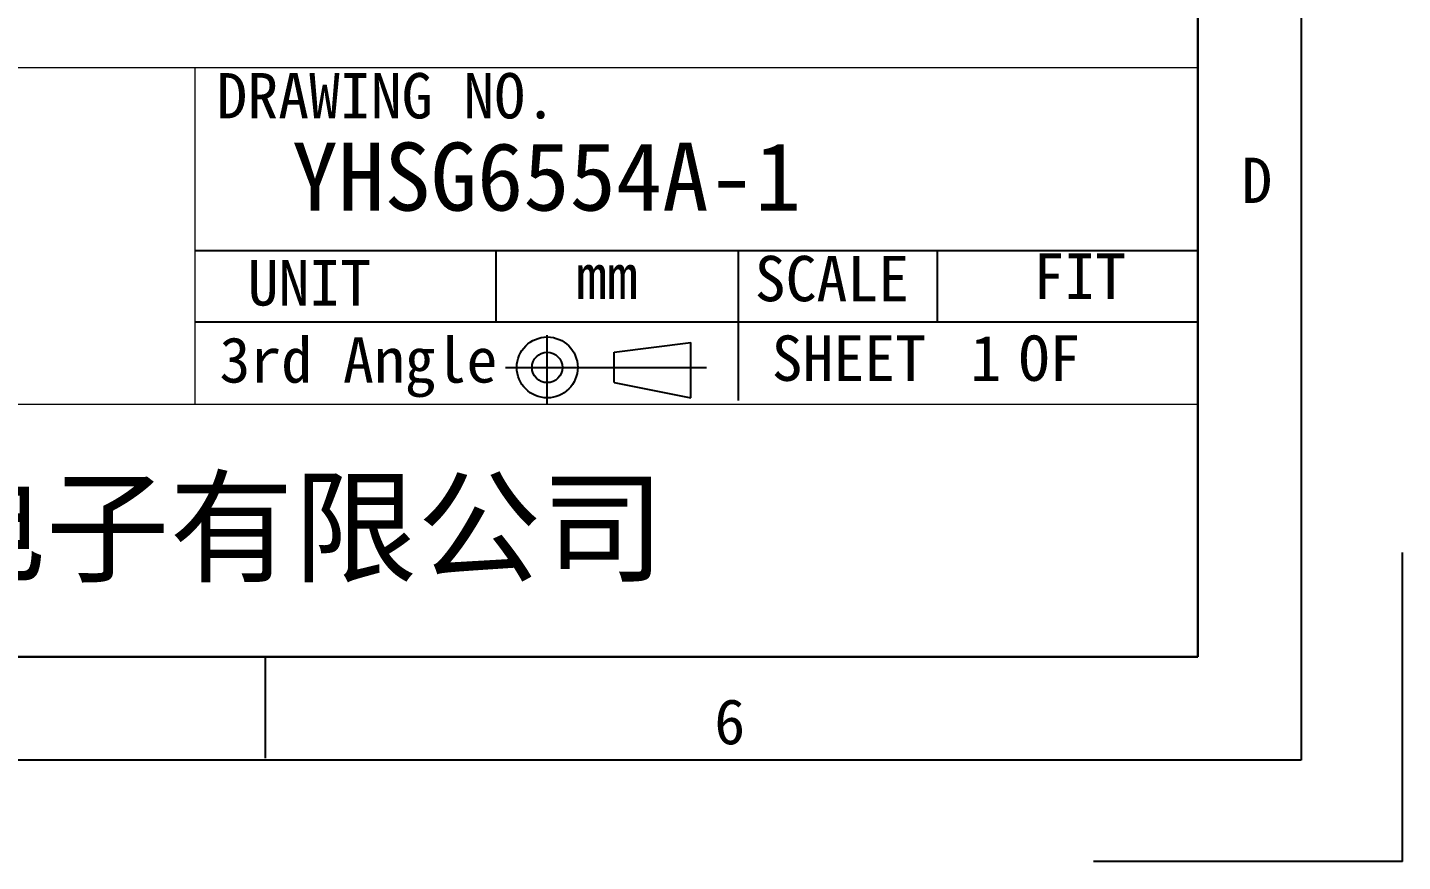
# Model space of a CAD drawing. Header units: millimetres. Extents: x -366 to 289, y -244 to 75.
# Drawn here: x 212.2 to 288.5, y -187.9 to -141.5 of the extents above; entities that cross this region are included whole.
import ezdxf
from ezdxf.enums import TextEntityAlignment as Align

# ---------------------------------------------------------------- set-up
doc = ezdxf.new("R2010")
doc.units = ezdxf.units.MM
doc.header["$MEASUREMENT"] = 0
doc.layers.add('housing', color=7, linetype='Continuous', lineweight=9)
doc.layers.add('LCD', color=4, linetype='Continuous', lineweight=0)
doc.styles.add('宋体', font='', dxfattribs={"height": 2.5})
doc.styles.get('宋体').set_extended_font_data('SimSun')

msp = doc.modelspace()

# ---------------------------------------------------------------- linework, layer by layer
at = {"color": 142}
for p, q in [((282.908, 74.7), (282.908, -182.241)), ((277.17, 68.961), (277.17, -176.502)), ((277.17, -176.502), (277.17, 68.961)), ((221.478, -153.927), (277.17, -153.927)), ((238.185, -153.927), (238.185, -157.886)), ((251.64, -153.927), (251.64, -162.255)), ((262.69, -153.927), (262.69, -157.886)), ((221.478, -157.886), (277.17, -157.886)), ((244.752, -159.575), (249.006, -159.039)), ((244.752, -161.266), (244.752, -159.575)), ((249.006, -162.111), (249.006, -159.039)), ((244.752, -161.266), (249.006, -162.111)), ((288.529, -187.862), (288.529, -170.708)), ((277.17, -176.502), (-33.494, -176.502)), ((-33.494, -176.502), (277.17, -176.502)), ((277.17, -176.502), (197.421, -176.502)), ((225.392, -182.126), (225.392, -176.502)), ((282.908, -182.241), (-39.233, -182.241)), ((288.529, -187.862), (271.376, -187.862))]:
    msp.add_line(p, q, dxfattribs=at)
at = {"color": 1}
for p, q in [((241.037, -162.423), (241.037, -158.63)), ((238.726, -160.421), (249.885, -160.421))]:
    msp.add_line(p, q, dxfattribs=at)
at = {"color": 142}
for radius in [1.691, 0.845]:
    msp.add_circle((241.037, -160.421), radius, dxfattribs=at)
at = {"layer": 'LCD', "color": 142}
for p, q in [((-33.494, -143.755), (277.17, -143.755)), ((221.478, -162.468), (221.478, -143.755)), ((173.615, -162.468), (277.17, -162.468))]:
    msp.add_line(p, q, dxfattribs=at)

# ---------------------------------------------------------------- texts
at = {"color": 142, "style": '宋体'}
for s, p in [('DRAWING NO.', (222.668, -146.591)), ('SCALE', (252.56, -156.745)), ('FIT', (268.038, -156.612)), ('UNIT', (224.401, -156.982)), ('mm', (242.632, -156.612)), ('3rd Angle', (222.837, -161.262)), ('SHEET   OF  ', (253.5, -161.167)), ('1', (264.535, -161.167))]:
    msp.add_text(s, height=2.52, dxfattribs=at).set_placement(p)
at = {"color": 3, "style": '宋体'}
msp.add_text('YHSG6554A-1', height=3.78, dxfattribs=at).set_placement((226.852, -151.711))
at = {"color": 142, "style": '宋体'}
for s, p in [('D', (280.442, -151.289)), ('6', (251.17, -181.353))]:
    msp.add_text(s, height=2.52, dxfattribs=at).set_placement(p, align=Align.CENTER)
at = {"layer": 'housing', "color": 4, "style": '宋体'}
msp.add_text('伊欧电子有限公司', height=5.04, dxfattribs=at).set_placement((192.571, -171.816))

doc.saveas('drawing.dxf')
